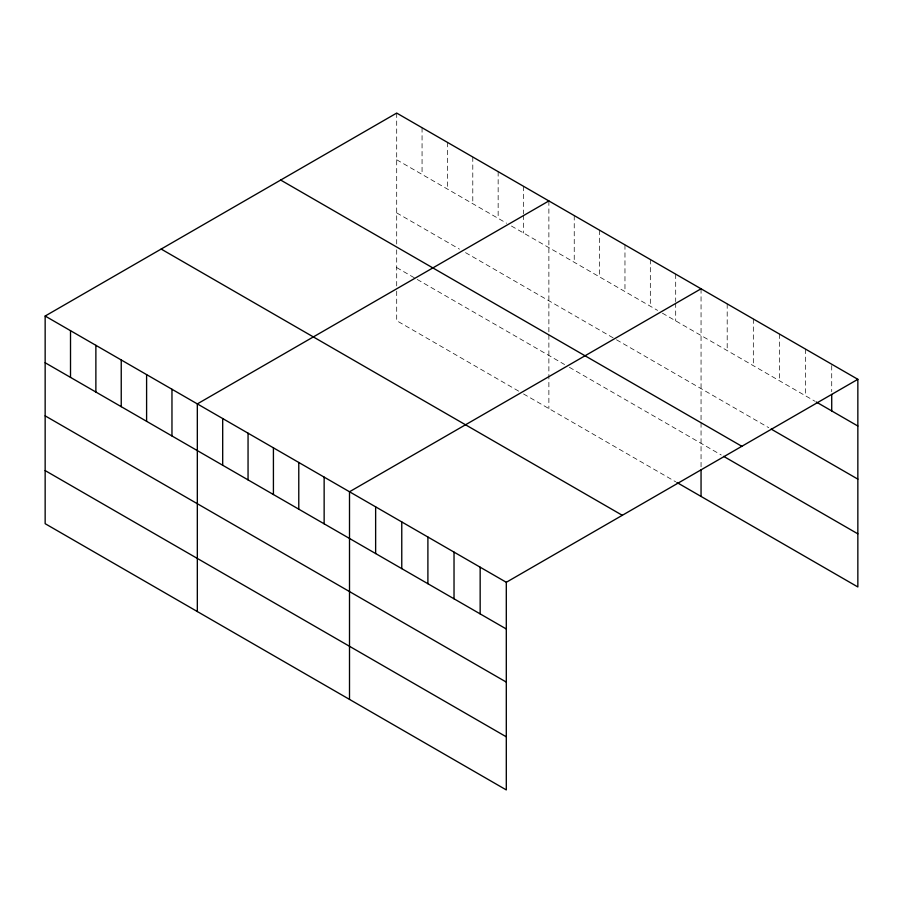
<?xml version="1.0" encoding="UTF-8"?>
<svg xmlns="http://www.w3.org/2000/svg" width="903" height="903" viewBox="0 0 903 903"><rect width="100%" height="100%" fill="white"/><g stroke="black" fill="none" stroke-linecap="round" stroke-linejoin="round"><path stroke-width="0.68" stroke-dasharray="4.51 3.39" d="M396.699 159.775L506.606 223.233M511.437 226.021L657.576 310.395M662.407 313.183L815.093 401.327M396.699 212.894L459.503 249.149M465.542 252.637L615.304 339.099M616.512 339.799L768.769 427.695M396.699 267.604L416.023 278.767M417.231 279.456L564.578 364.53M569.409 367.318L721.249 454.988M518.683 391.146L396.699 320.712L396.699 288.576M523.514 393.934L675.692 481.796M831.719 365.602L831.719 391.699M805.589 349.145L805.589 395.841M779.458 334.054L779.458 380.761M753.328 318.973L753.328 365.67M727.197 303.882L727.197 350.59M701.055 288.791L701.055 421.441M701.055 422.807L701.055 467.088M675.692 274.151L675.692 301.625M675.692 303.002L675.692 320.858M650.329 259.511L650.329 306.207M624.966 244.86L624.966 291.567M599.603 230.22L599.603 276.928M574.24 215.58L574.24 262.288M548.877 200.94L548.877 333.579M548.877 334.945L548.877 408.574M523.514 186.289L523.514 213.763M523.514 215.14L523.514 232.997M498.151 171.649L498.151 218.357M472.788 157.009L472.788 203.706M447.425 142.358L447.425 189.066M422.062 127.718L422.062 174.426M396.699 113.078L396.699 244.352M396.699 249.826L396.699 287.177"/><path stroke-width="1.35" d="M45.15 316.039L506.301 582.288L506.301 789.922L45.15 523.684L45.15 316.039L396.699 113.078L857.85 379.316L857.85 586.961L676.9 482.484M548.877 200.94L197.328 403.901L197.328 611.545M701.055 288.791L349.506 491.763L349.506 699.407M506.301 582.288L857.85 379.316M816.278 402.016L857.85 426.024M771.139 429.072L857.85 479.132M280.686 180.058L741.837 446.296M723.63 456.354L857.85 533.842M161.163 249.059L622.314 515.308M45.15 362.746L506.301 628.985M45.15 415.854L506.301 682.092M45.15 470.576L506.301 736.814M831.719 394.453L831.719 410.933M701.055 469.876L701.055 496.436M480.159 567.197L480.159 613.905M454.028 552.105L454.028 598.813M427.898 537.025L427.898 583.722M401.767 521.934L401.767 568.642M375.637 506.854L375.637 553.55M324.143 477.123L324.143 523.819M298.78 462.471L298.78 509.179M273.417 447.832L273.417 494.539M248.054 433.192L248.054 479.888M222.691 418.541L222.691 465.248M171.965 389.261L171.965 435.968M146.602 374.621L146.602 421.317M121.239 359.97L121.239 406.677M95.876 345.33L95.876 392.037M70.513 330.69L70.513 377.386"/></g></svg>
